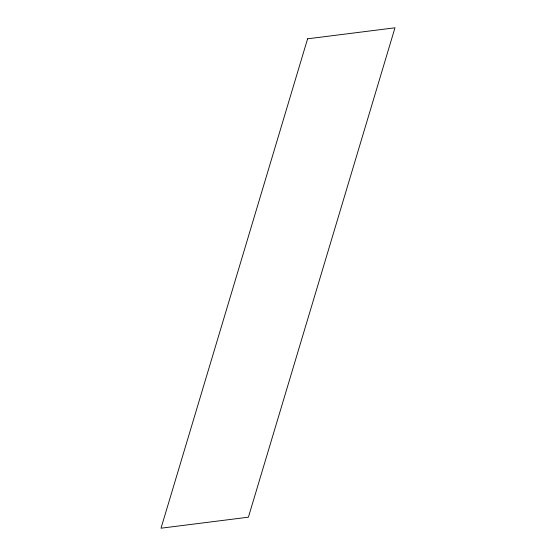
<?xml version="1.0" encoding="UTF-8"?>
<svg xmlns="http://www.w3.org/2000/svg" width="556" height="556" viewBox="0 0 556 556"><rect width="100%" height="100%" fill="white"/><g stroke="black" fill="none" stroke-linecap="round" stroke-linejoin="round"><path stroke-width="0.83" d="M307.593 38.816L161.025 528.2L248.407 517.184L394.975 27.8L307.593 38.816"/></g></svg>
